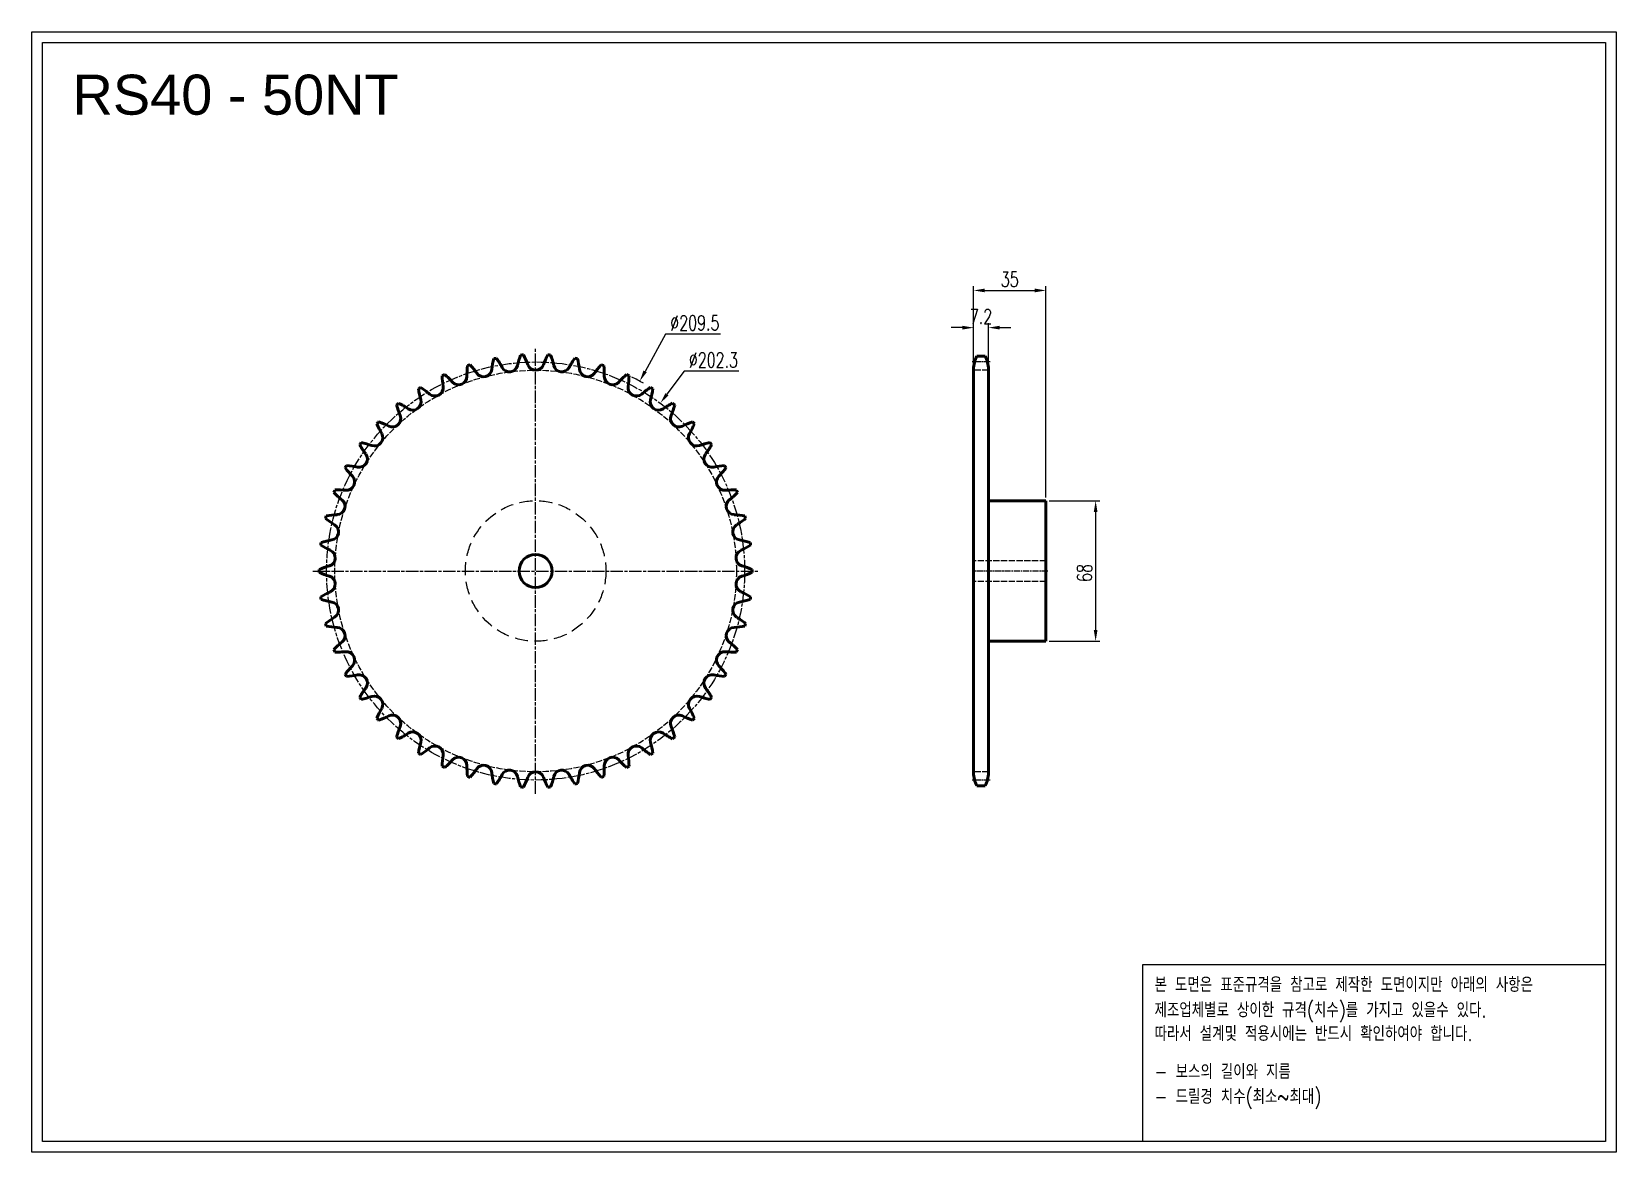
# Model space of a CAD drawing. Header units: millimetres. Extents: x -22442 to -21676, y 2793 to 3335.
import ezdxf

# ---------------------------------------------------------------- set-up
doc = ezdxf.new("R2010")
doc.units = ezdxf.units.MM
for name, pattern in [('AM_ISO02W050', [7.5, 6, -1.5]), ('AM_ISO02W050x2', [3.75, 3, -0.75]), ('AM_ISO08W050', [18, 12, -1.5, 3, -1.5]), ('AM_ISO08W050x2', [9, 6, -0.75, 1.5, -0.75]), ('HIDDEN', [9.525, 6.35, -3.175])]:
    doc.linetypes.add(name, pattern=pattern)
for name, color, linetype, lineweight in [('AM_0N', 7, 'Continuous', 50), ('AM_3N', 6, 'AM_ISO02W050', 25), ('AM_7', 4, 'AM_ISO08W050', 25), ('AM_7N', 4, 'AM_ISO08W050', 25)]:
    doc.layers.add(name, color=color, linetype=linetype, lineweight=lineweight)
doc.layers.add('HL', color=2, linetype='HIDDEN')
doc.layers.add('S-DIM', color=7, linetype='Continuous')
doc.styles.add('HAN', font='ROMANS.shx', dxfattribs={"width": 0.7, "bigfont": 'whgtxt.shx'})
doc.styles.add('HSG', font='SIMPLEX.shx', dxfattribs={"width": 0.7, "bigfont": 'HSG.shx'})
doc.styles.get("Standard").update_dxf_attribs({"font": 'arial.ttf'})
doc.dimstyles.new('APP16', dxfattribs={"dimscale": 3, "dimtxt": 2.4, "dimasz": 1.8, "dimexe": 0.7, "dimexo": 0.5, "dimgap": 0.6, "dimtad": 1, "dimtoh": 1, "dimdec": 1, "dimrnd": 0.01, "dimzin": 9, "dimdsep": 46, "dimtxsty": 'HSG', "dimcen": 0, "dimclrd": 1, "dimclre": 1, "dimclrt": 256, "dimazin": 2, "dimtp": 1, "dimtm": 1, "dimtfac": 0.5, "dimtdec": 1, "dimtofl": 0, "dimtmove": 0, "dimatfit": 3, "dimfxl": 0, "dimtvp": 1, "dimtolj": 2, "dimlwd": -1, "dimlwe": -1, "dimarcsym": 0})

# ---------------------------------------------------------------- blocks, each defined once
blk = doc.blocks.new('*D1')
at = {"layer": 'Defpoints', "color": 0, "transparency": 16777216}
for p in [(-22148.14, 3166.21), (-22248.89, 2982.55)]:
    blk.add_point(p, dxfattribs=at)
at = {"layer": 'S-DIM', "color": 1, "transparency": 16777216}
for p, q in [((-22135.64, 3189.01), (-22145.54, 3170.95)), ((-22109.12, 3189.01), (-22135.64, 3189.01))]:
    blk.add_line(p, q, dxfattribs=at)
blk.add_arc((-22198.52, 3074.38), 104.74, 60.1043, 63.60848, dxfattribs=at)
blk.add_solid([(-22146.33, 3171.38), (-22144.75, 3170.52), (-22148.14, 3166.21)], dxfattribs=at)
at = {"layer": 'S-DIM', "transparency": 16777216, "insert": (-22121.48, 3194.41), "char_height": 7.2, "attachment_point": 5, "style": 'HSG'}
blk.add_mtext('\\A2;∅209.5', dxfattribs=at)
blk = doc.blocks.new('*D2')
at = {"layer": 'Defpoints', "color": 0, "transparency": 16777216}
for p in [(-22138.19, 3155.55), (-22258.84, 2993.21)]:
    blk.add_point(p, dxfattribs=at)
at = {"layer": 'S-DIM', "color": 1, "transparency": 16777216}
for p, q in [((-22126.66, 3171.07), (-22134.97, 3159.88)), ((-22100.14, 3171.07), (-22126.66, 3171.07))]:
    blk.add_line(p, q, dxfattribs=at)
blk.add_solid([(-22135.69, 3160.42), (-22134.25, 3159.35), (-22138.19, 3155.55)], dxfattribs=at)
at = {"layer": 'S-DIM', "transparency": 16777216, "insert": (-22112.5, 3176.47), "char_height": 7.2, "attachment_point": 5, "style": 'HSG'}
blk.add_mtext('\\A2;∅202.3', dxfattribs=at)
blk = doc.blocks.new('*D3')
at = {"layer": 'Defpoints', "color": 0, "transparency": 16777216}
for p in [(-21979.41, 3192.11), (-21986.61, 3171.58), (-21979.41, 3171.58)]:
    blk.add_point(p, dxfattribs=at)
at = {"layer": 'S-DIM', "color": 1, "transparency": 16777216}
for p, q in [((-21992.01, 3192.11), (-21997.41, 3192.11)), ((-21986.61, 3173.08), (-21986.61, 3194.21)), ((-21979.41, 3173.08), (-21979.41, 3194.21)), ((-21974.01, 3192.11), (-21968.61, 3192.11))]:
    blk.add_line(p, q, dxfattribs=at)
for points in [[(-21992.01, 3193.01), (-21992.01, 3191.21), (-21986.61, 3192.11)], [(-21974.01, 3193.01), (-21974.01, 3191.21), (-21979.41, 3192.11)]]:
    blk.add_solid(points, dxfattribs=at)
at = {"layer": 'S-DIM', "transparency": 16777216, "insert": (-21983.01, 3197.51), "char_height": 7.2, "attachment_point": 5, "style": 'HSG'}
blk.add_mtext('\\A2;7.2', dxfattribs=at)
blk = doc.blocks.new('*D4')
at = {"layer": 'Defpoints', "color": 0, "transparency": 16777216}
for p in [(-21951.61, 3210.11), (-21986.61, 3171.58), (-21951.61, 3108.38)]:
    blk.add_point(p, dxfattribs=at)
at = {"layer": 'S-DIM', "color": 1, "transparency": 16777216}
for p, q in [((-21986.61, 3173.08), (-21986.61, 3212.21)), ((-21981.21, 3210.11), (-21957.01, 3210.11)), ((-21951.61, 3109.88), (-21951.61, 3212.21))]:
    blk.add_line(p, q, dxfattribs=at)
for points in [[(-21981.21, 3211.01), (-21981.21, 3209.21), (-21986.61, 3210.11)], [(-21957.01, 3211.01), (-21957.01, 3209.21), (-21951.61, 3210.11)]]:
    blk.add_solid(points, dxfattribs=at)
at = {"layer": 'S-DIM', "transparency": 16777216, "insert": (-21969.11, 3215.51), "char_height": 7.2, "attachment_point": 5, "style": 'HSG'}
blk.add_mtext('\\A2;35', dxfattribs=at)
blk = doc.blocks.new('*D5')
at = {"layer": 'Defpoints', "color": 0, "transparency": 16777216}
for p in [(-21951.61, 3108.38), (-21951.61, 3040.38), (-21927.55, 3040.38)]:
    blk.add_point(p, dxfattribs=at)
at = {"layer": 'S-DIM', "color": 1, "transparency": 16777216}
for p, q in [((-21950.11, 3108.38), (-21925.45, 3108.38)), ((-21927.55, 3102.98), (-21927.55, 3045.78)), ((-21950.11, 3040.38), (-21925.45, 3040.38))]:
    blk.add_line(p, q, dxfattribs=at)
for points in [[(-21928.45, 3102.98), (-21926.65, 3102.98), (-21927.55, 3108.38)], [(-21928.45, 3045.78), (-21926.65, 3045.78), (-21927.55, 3040.38)]]:
    blk.add_solid(points, dxfattribs=at)
at = {"layer": 'S-DIM', "transparency": 16777216, "insert": (-21932.95, 3073.43), "char_height": 7.2, "attachment_point": 5, "rotation": 90, "style": 'HSG'}
blk.add_mtext('\\A2;68', dxfattribs=at)
blk = doc.blocks.new('notice1')
at = {"color": 4}
blk.add_lwpolyline([(-22142.12, 1735.9), (-22053.8, 1735.9), (-22053.8, 1702.07), (-22142.12, 1702.07)], close=True, dxfattribs=at)
at = {"color": 4, "style": 'HAN', "width": 0.8}
for s, p in [('본 도면은 표준규격을 참고로 제작한 도면이지만 아래의 사항은', (-22139.9, 1730.62)), ('제조업체별로 상이한 규격(치수)를 가지고 있을수 있다.', (-22139.9, 1725.78)), ('따라서 설계및 적용시에는 반드시 확인하여야 합니다.', (-22139.9, 1721.28)), ('- 보스의 길이와 지름', (-22139.9, 1714.03)), ('- 드릴경 치수(최소~최대)', (-22139.9, 1709.27))]:
    blk.add_text(s, height=2.7949, dxfattribs=at).set_placement(p)

msp = doc.modelspace()

# ---------------------------------------------------------------- linework, layer by layer
for points in [[(-22442.35, 3335.29), (-21675.63, 3335.29), (-21675.63, 2793.16), (-22442.35, 2793.16)], [(-22437.18, 3330.13), (-21680.79, 3330.13), (-21680.79, 2798.33), (-22437.18, 2798.33)]]:
    msp.add_lwpolyline(points, close=True)
at = {"layer": 'AM_0N'}
for p, q in [((-21985, 3178.36), (-21981.02, 3178.36)), ((-21986.61, 3171.96), (-21986.61, 2976.85)), ((-21979.41, 3171.96), (-21979.41, 2976.85)), ((-21979.41, 3108.38), (-21951.61, 3108.38)), ((-21951.61, 3108.38), (-21951.61, 3040.38)), ((-21979.41, 3040.38), (-21951.61, 3040.38)), ((-21985, 2970.45), (-21981.02, 2970.45))]:
    msp.add_line(p, q, dxfattribs=at)
msp.add_circle((-22198.52, 3074.38), 8, dxfattribs=at)
for centre, radius, start, end in [((-22170.4, 3166.3), 49.61, 167.38429, 173.5), ((-22198.52, 3074.38), 104.74, 100.42902, 101.17098), ((-22258.5, 3149.5), 49.61, 28.1, 34.21571), ((-22159.1, 3162.05), 49.61, 160.18429, 166.3), ((-22198.52, 3074.38), 104.74, 93.22902, 93.97098), ((-22248.61, 3156.42), 49.61, 20.9, 27.01571), ((-22148.42, 3156.42), 49.61, 152.98429, 159.1), ((-22198.52, 3074.38), 104.74, 86.02902, 86.77098), ((-22237.93, 3162.05), 49.61, 13.7, 19.81571), ((-22138.53, 3149.5), 49.61, 145.78429, 151.9), ((-22198.52, 3074.38), 104.74, 78.82902, 79.57098), ((-22226.63, 3166.3), 49.61, 6.5, 12.61571), ((-21973.11, 3171.96), 13.5, 151.70092, 180), ((-21992.91, 3171.96), 13.5, 0, 28.29908), ((-22198.52, 3074.38), 104.74, 114.82902, 115.57098), ((-22194.14, 3170.41), 49.61, 181.78429, 187.9), ((-22275.29, 3132.22), 49.61, 42.5, 48.61571), ((-22235.76, 3168.45), 4.01, 222.5, 0.7), ((-22182.14, 3169.1), 49.61, 174.58429, 180.7), ((-22198.52, 3074.38), 104.74, 107.62902, 108.37098), ((-22267.44, 3141.39), 49.61, 35.3, 41.41571), ((-22223.67, 3172.37), 4.01, 215.3, 353.5), ((-22211.2, 3174.75), 4.01, 208.1, 346.3), ((-22198.52, 3175.55), 4.01, 200.9, 339.1), ((-22185.84, 3174.75), 4.01, 193.7, 331.9), ((-22173.36, 3172.37), 4.01, 186.5, 324.7), ((-22129.59, 3141.39), 49.61, 138.58429, 144.7), ((-22198.52, 3074.38), 104.74, 71.62902, 72.37098), ((-22214.89, 3169.1), 49.61, 359.3, 5.41571), ((-22161.27, 3168.45), 4.01, 179.3, 317.5), ((-22121.74, 3132.22), 49.61, 131.38429, 137.5), ((-22198.52, 3074.38), 104.74, 64.42902, 65.17098), ((-22202.89, 3170.41), 49.61, 352.1, 358.21571), ((-22198.52, 3074.38), 104.74, 122.02902, 122.77098), ((-22206.21, 3170.2), 49.61, 188.98429, 195.1), ((-22281.94, 3122.14), 49.61, 49.7, 55.81571), ((-22247.25, 3163.04), 4.01, 229.7, 7.9), ((-22149.78, 3163.04), 4.01, 172.1, 310.3), ((-22115.09, 3122.14), 49.61, 124.18429, 130.3), ((-22198.52, 3074.38), 104.74, 57.22902, 57.97098), ((-22190.82, 3170.2), 49.61, 344.9, 351.01571), ((-22198.52, 3074.38), 104.74, 129.22902, 129.97098), ((-22218.16, 3168.48), 49.61, 196.18429, 202.3), ((-22287.26, 3111.31), 49.61, 56.9, 63.01571), ((-22257.98, 3156.23), 4.01, 236.9, 15.1), ((-22139.05, 3156.23), 4.01, 164.9, 303.1), ((-22109.77, 3111.31), 49.61, 116.98429, 123.1), ((-22178.87, 3168.48), 49.61, 337.7, 343.81571), ((-22198.52, 3074.38), 104.74, 50.02902, 50.77098), ((-22198.52, 3074.38), 104.74, 136.42902, 137.17098), ((-22229.8, 3165.28), 49.61, 203.38429, 209.5), ((-22291.19, 3099.89), 49.61, 64.1, 70.21571), ((-22267.77, 3148.13), 4.01, 244.1, 22.3), ((-22129.26, 3148.13), 4.01, 157.7, 295.9), ((-22105.84, 3099.89), 49.61, 109.78429, 115.9), ((-22167.23, 3165.28), 49.61, 330.5, 336.61571), ((-22198.52, 3074.38), 104.74, 42.82902, 43.57098), ((-22198.52, 3074.38), 104.74, 143.62902, 144.37098), ((-22293.66, 3088.08), 49.61, 71.3, 77.41571), ((-22276.47, 3138.87), 4.01, 251.3, 29.5), ((-22120.56, 3138.87), 4.01, 150.5, 288.7), ((-22103.37, 3088.08), 49.61, 102.58429, 108.7), ((-22198.52, 3074.38), 104.74, 35.62902, 36.37098), ((-22283.94, 3128.59), 4.01, 258.5, 36.7), ((-22240.94, 3160.64), 49.61, 210.58429, 216.7), ((-22113.09, 3128.59), 4.01, 143.3, 281.5), ((-22156.09, 3160.64), 49.61, 323.3, 329.41571), ((-22198.52, 3074.38), 104.74, 150.82902, 151.57098), ((-22251.42, 3154.64), 49.61, 217.78429, 223.9), ((-22294.63, 3076.05), 49.61, 78.5, 84.61571), ((-22102.4, 3076.05), 49.61, 95.38429, 101.5), ((-22145.61, 3154.64), 49.61, 316.1, 322.21571), ((-22198.52, 3074.38), 104.74, 28.42902, 29.17098), ((-22198.52, 3074.38), 104.74, 158.02902, 158.77098), ((-22294.08, 3063.99), 49.61, 85.7, 91.81571), ((-22290.06, 3117.46), 4.01, 265.7, 43.9), ((-22106.97, 3117.46), 4.01, 136.1, 274.3), ((-22102.95, 3063.99), 49.61, 88.18429, 94.3), ((-22198.52, 3074.38), 104.74, 21.22902, 21.97098), ((-22261.06, 3147.38), 49.61, 224.98429, 231.1), ((-22294.73, 3105.65), 4.01, 272.9, 51.1), ((-22102.3, 3105.65), 4.01, 128.9, 267.1), ((-22135.97, 3147.38), 49.61, 308.9, 315.01571), ((-22198.52, 3074.38), 104.74, 165.22902, 165.97098), ((-22269.72, 3138.96), 49.61, 232.18429, 238.3), ((-22292.02, 3052.09), 49.61, 92.9, 99.01571), ((-22105.01, 3052.09), 49.61, 80.98429, 87.1), ((-22127.31, 3138.96), 49.61, 301.7, 307.81571), ((-22198.52, 3074.38), 104.74, 14.02902, 14.77098), ((-22297.89, 3093.34), 4.01, 280.1, 58.3), ((-22099.14, 3093.34), 4.01, 121.7, 259.9), ((-22198.52, 3074.38), 104.74, 172.42902, 173.17098), ((-22277.25, 3129.53), 49.61, 239.38429, 245.5), ((-22288.49, 3040.55), 49.61, 100.1, 106.21571), ((-22299.49, 3080.73), 4.01, 287.3, 65.5), ((-22097.55, 3080.73), 4.01, 114.5, 252.7), ((-22108.54, 3040.55), 49.61, 73.78429, 79.9), ((-22119.78, 3129.53), 49.61, 294.5, 300.61571), ((-22198.52, 3074.38), 104.74, 6.82902, 7.57098), ((-22198.52, 3074.38), 104.74, 179.62902, 180.37098), ((-22283.54, 3029.54), 49.61, 107.3, 113.41571), ((-22113.49, 3029.54), 49.61, 66.58429, 72.7), ((-22198.52, 3074.38), 104.74, 359.62902, 0.37098), ((-22283.54, 3119.23), 49.61, 246.58429, 252.7), ((-22299.49, 3068.03), 4.01, 294.5, 72.7), ((-22097.55, 3068.03), 4.01, 107.3, 245.5), ((-22113.49, 3119.23), 49.61, 287.3, 293.41571), ((-22277.25, 3019.23), 49.61, 114.5, 120.61571), ((-22198.52, 3074.38), 104.74, 186.82902, 187.57098), ((-22288.49, 3108.22), 49.61, 253.78429, 259.9), ((-22297.89, 3055.42), 4.01, 301.7, 79.9), ((-22099.14, 3055.42), 4.01, 100.1, 238.3), ((-22108.54, 3108.22), 49.61, 280.1, 286.21571), ((-22119.78, 3019.23), 49.61, 59.38429, 65.5), ((-22198.52, 3074.38), 104.74, 352.42902, 353.17098), ((-22269.72, 3009.8), 49.61, 121.7, 127.81571), ((-22127.31, 3009.8), 49.61, 52.18429, 58.3), ((-22198.52, 3074.38), 104.74, 194.02902, 194.77098), ((-22292.02, 3096.67), 49.61, 260.98429, 267.1), ((-22294.73, 3043.12), 4.01, 308.9, 87.1), ((-22102.3, 3043.12), 4.01, 92.9, 231.1), ((-22105.01, 3096.67), 49.61, 272.9, 279.01571), ((-22198.52, 3074.38), 104.74, 345.22902, 345.97098), ((-22261.06, 3001.39), 49.61, 128.9, 135.01571), ((-22198.52, 3074.38), 104.74, 201.22902, 201.97098), ((-22135.97, 3001.39), 49.61, 44.98429, 51.1), ((-22198.52, 3074.38), 104.74, 338.02902, 338.77098), ((-22294.08, 3084.78), 49.61, 268.18429, 274.3), ((-22290.06, 3031.31), 4.01, 316.1, 94.3), ((-22106.97, 3031.31), 4.01, 85.7, 223.9), ((-22102.95, 3084.78), 49.61, 265.7, 271.81571), ((-22251.42, 2994.12), 49.61, 136.1, 142.21571), ((-22198.52, 3074.38), 104.74, 208.42902, 209.17098), ((-22294.63, 3072.72), 49.61, 275.38429, 281.5), ((-22283.94, 3020.17), 4.01, 323.3, 101.5), ((-22113.09, 3020.17), 4.01, 78.5, 216.7), ((-22102.4, 3072.72), 49.61, 258.5, 264.61571), ((-22145.61, 2994.12), 49.61, 37.78429, 43.9), ((-22198.52, 3074.38), 104.74, 330.82902, 331.57098), ((-22240.94, 2988.13), 49.61, 143.3, 149.41571), ((-22198.52, 3074.38), 104.74, 215.62902, 216.37098), ((-22293.66, 3060.69), 49.61, 282.58429, 288.7), ((-22276.47, 3009.89), 4.01, 330.5, 108.7), ((-22120.56, 3009.89), 4.01, 71.3, 209.5), ((-22103.37, 3060.69), 49.61, 251.3, 257.41571), ((-22156.09, 2988.13), 49.61, 30.58429, 36.7), ((-22198.52, 3074.38), 104.74, 323.62902, 324.37098), ((-22229.8, 2983.49), 49.61, 150.5, 156.61571), ((-22167.23, 2983.49), 49.61, 23.38429, 29.5), ((-22198.52, 3074.38), 104.74, 222.82902, 223.57098), ((-22291.19, 3048.87), 49.61, 289.78429, 295.9), ((-22267.77, 3000.63), 4.01, 337.7, 115.9), ((-22218.16, 2980.29), 49.61, 157.7, 163.81571), ((-22129.26, 3000.63), 4.01, 64.1, 202.3), ((-22178.87, 2980.29), 49.61, 16.18429, 22.3), ((-22105.84, 3048.87), 49.61, 244.1, 250.21571), ((-22198.52, 3074.38), 104.74, 316.42902, 317.17098), ((-22198.52, 3074.38), 104.74, 230.02902, 230.77098), ((-22287.26, 3037.45), 49.61, 296.98429, 303.1), ((-22257.98, 2992.53), 4.01, 344.9, 123.1), ((-22206.21, 2978.57), 49.61, 164.9, 171.01571), ((-22139.05, 2992.53), 4.01, 56.9, 195.1), ((-22190.82, 2978.57), 49.61, 8.98429, 15.1), ((-22109.77, 3037.45), 49.61, 236.9, 243.01571), ((-22198.52, 3074.38), 104.74, 309.22902, 309.97098), ((-22198.52, 3074.38), 104.74, 237.22902, 237.97098), ((-22281.94, 3026.62), 49.61, 304.18429, 310.3), ((-22247.25, 2985.73), 4.01, 352.1, 130.3), ((-22194.14, 2978.36), 49.61, 172.1, 178.21571), ((-22275.29, 3016.54), 49.61, 311.38429, 317.5), ((-22235.76, 2980.32), 4.01, 359.3, 137.5), ((-22161.27, 2980.32), 4.01, 42.5, 180.7), ((-22121.74, 3016.54), 49.61, 222.5, 228.61571), ((-22149.78, 2985.73), 4.01, 49.7, 187.9), ((-22202.89, 2978.36), 49.61, 1.78429, 7.9), ((-22115.09, 3026.62), 49.61, 229.7, 235.81571), ((-22198.52, 3074.38), 104.74, 302.02902, 302.77098), ((-22198.52, 3074.38), 104.74, 244.42902, 245.17098), ((-22182.14, 2979.66), 49.61, 179.3, 185.41571), ((-22198.52, 3074.38), 104.74, 251.62902, 252.37098), ((-22267.44, 3007.38), 49.61, 318.58429, 324.7), ((-22223.67, 2976.39), 4.01, 6.5, 144.7), ((-22170.4, 2982.46), 49.61, 186.5, 192.61571), ((-22258.5, 2999.27), 49.61, 325.78429, 331.9), ((-22211.2, 2974.01), 4.01, 13.7, 151.9), ((-22159.1, 2986.71), 49.61, 193.7, 199.81571), ((-22198.52, 2973.21), 4.01, 20.9, 159.1), ((-22237.93, 2986.71), 49.61, 340.18429, 346.3), ((-22185.84, 2974.01), 4.01, 28.1, 166.3), ((-22138.53, 2999.27), 49.61, 208.1, 214.21571), ((-22226.63, 2982.46), 49.61, 347.38429, 353.5), ((-22173.36, 2976.39), 4.01, 35.3, 173.5), ((-22129.59, 3007.38), 49.61, 215.3, 221.41571), ((-22198.52, 3074.38), 104.74, 287.62902, 288.37098), ((-22214.89, 2979.66), 49.61, 354.58429, 0.7), ((-22198.52, 3074.38), 104.74, 294.82902, 295.57098), ((-21973.11, 2976.85), 13.5, 180, 208.29908), ((-21992.91, 2976.85), 13.5, 331.70092, 0), ((-22198.52, 3074.38), 104.74, 258.82902, 259.57098), ((-22198.52, 3074.38), 104.74, 266.02902, 266.77098), ((-22248.61, 2992.34), 49.61, 332.98429, 339.1), ((-22148.42, 2992.34), 49.61, 200.9, 207.01571), ((-22198.52, 3074.38), 104.74, 273.22902, 273.97098), ((-22198.52, 3074.38), 104.74, 280.42902, 281.17098)]:
    msp.add_arc(centre, radius, start, end, dxfattribs=at)
at = {"layer": 'AM_3N', "linetype": 'AM_ISO02W050x2'}
for p, q in [((-21979.41, 3171.58), (-21986.61, 3171.58)), ((-21979.41, 2977.23), (-21986.61, 2977.23))]:
    msp.add_line(p, q, dxfattribs=at)
at = {"layer": 'AM_3N', "color": 2, "linetype": 'AM_ISO02W050x2'}
for p, q in [((-21951.61, 3079.38), (-21986.61, 3079.38)), ((-21951.61, 3069.38), (-21986.61, 3069.38))]:
    msp.add_line(p, q, dxfattribs=at)
at = {"layer": 'AM_3N', "linetype": 'AM_ISO02W050x2'}
msp.add_circle((-22198.52, 3074.38), 97.15, dxfattribs=at)
at = {"layer": 'AM_7', "linetype": 'AM_ISO08W050x2'}
msp.add_circle((-22198.52, 3074.38), 101.13, dxfattribs=at)
at = {"layer": 'AM_7N', "linetype": 'AM_ISO08W050x2'}
for p, q in [((-22198.52, 2966.64), (-22198.52, 3182.12)), ((-22306.26, 3074.38), (-22090.77, 3074.38))]:
    msp.add_line(p, q, dxfattribs=at)
at = {"layer": 'AM_7N', "linetype": 'AM_ISO08W050x2', "ltscale": 0.5}
for p, q in [((-21978.64, 3175.55), (-21987.37, 3175.55)), ((-21950.67, 3074.38), (-21987.37, 3074.38)), ((-21978.64, 2973.25), (-21987.37, 2973.25))]:
    msp.add_line(p, q, dxfattribs=at)
at = {"layer": 'HL'}
msp.add_circle((-22198.52, 3074.38), 34, dxfattribs=at)

# ---------------------------------------------------------------- block references
at = {"xscale": 2.535, "yscale": 2.535, "zscale": 2.535}
msp.add_blockref('notice1', (34225.59, -1516.41), dxfattribs=at)

# ---------------------------------------------------------------- texts
msp.add_text('RS40 - 50NT', height=19.3617).set_placement((-22422.6, 3295.14))

# ---------------------------------------------------------------- dimensions: what is measured, and where the dimension line sits
at = {"layer": 'S-DIM'}
dim = msp.add_linear_dim(base=(-21951.61, 3210.11), p1=(-21986.61, 3171.58), p2=(-21951.61, 3108.38), dimstyle='APP16', dxfattribs=at)
dim.commit()
dim.dimension.update_dxf_attribs({"geometry": '*D4', "text_midpoint": (-21969.11, 3215.51)})
at = {"layer": 'S-DIM', "color": 3}
for p1, p2, picture, middle in [((-22248.89, 2982.55), (-22148.14, 3166.21), '*D1', (-22121.48, 3189.01)), ((-22258.84, 2993.21), (-22138.19, 3155.55), '*D2', (-22112.5, 3171.07))]:
    dim = msp.add_diameter_dim_2p(p1=p1, p2=p2, dimstyle='APP16', dxfattribs=at)
    dim.commit()
    dim.dimension.update_dxf_attribs({"geometry": picture, "text_midpoint": middle, "dimtype": 131})
at = {"layer": 'S-DIM'}
dim = msp.add_linear_dim(base=(-21979.41, 3192.11), p1=(-21986.61, 3171.58), p2=(-21979.41, 3171.58), dimstyle='APP16', dxfattribs=at)
dim.commit()
dim.dimension.update_dxf_attribs({"geometry": '*D3', "text_midpoint": (-21983.01, 3192.11), "dimtype": 128})
dim = msp.add_linear_dim(base=(-21927.55, 3040.38), p1=(-21951.61, 3108.38), p2=(-21951.61, 3040.38), angle=90, dimstyle='APP16', dxfattribs=at)
dim.commit()
dim.dimension.update_dxf_attribs({"geometry": '*D5', "text_midpoint": (-21927.55, 3073.43), "dimtype": 128})

doc.saveas('drawing.dxf')
